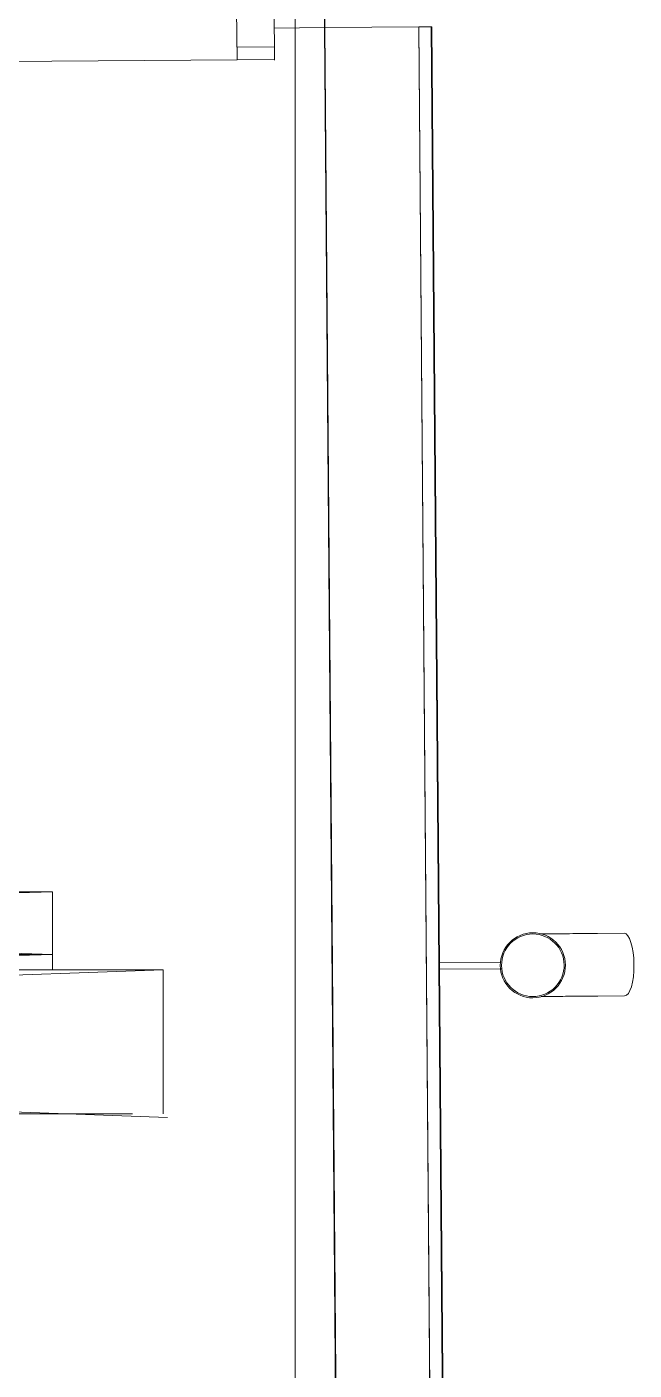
# Model space of a CAD drawing. Header units: millimetres. Extents: x -13069 to 207500, y -71366 to 56785.
# Drawn here: x 173898 to 174868, y 34273 to 36418 of the extents above; entities that cross this region are included whole.
import ezdxf

# ---------------------------------------------------------------- set-up
doc = ezdxf.new("R2010")
doc.units = ezdxf.units.MM
doc.layers.add('PDF _Подложка без мебели', color=7, linetype='Continuous')
doc.layers.add('PDF _Ригели', color=7, linetype='Continuous', true_color=0x959595)

msp = doc.modelspace()

# ---------------------------------------------------------------- linework, layer by layer
at = {"layer": 'PDF _Подложка без мебели', "lineweight": 18}
for points in [[(174326.622, -7031.659, -0.41419022), (174726.622, -7431.659, -0.4141845), (174326.622, -7831.659, -0.4141845), (173926.622, -7431.659, -0.41419022), (174326.622, -7031.659), (174326.622, 46201.342), (174326.622, -6109.058)], [(174758.122, 34920.242, 0.41120225), (174706.12, 34971.842, 0.4139491), (174654.124, 34919.342, 0.41231884), (174706.12, 34867.842, 0.41468467), (174758.122, 34920.242)], [(174656.12, 34919.442, 0.41260639), (174706.12, 34869.842, 0.4147457), (174756.12, 34920.242, 0.41121554), (174706.12, 34969.842, 0.4140015), (174656.12, 34919.442)]]:
    msp.add_lwpolyline(points, format="xyb", dxfattribs=at)
for points in [[(174426.823, 29793.542), (174427.623, 29698.541), (174357.621, 29697.943), (174356.822, 29792.941), (174426.823, 29793.542), (174400.724, 33027.442), (174400.724, 33028.442), (174373.32, 36416.943), (174359.52, 38111.842)], [(174360.319, 38111.842), (174374.021, 36416.943), (174401.42, 33028.442), (174571.421, 33029.742)], [(174293.022, 36446.243), (174293.724, 36366.242), (174293.022, 36446.243)], [(174373.32, 36416.943), (174293.321, 36416.242)], [(174551.225, 33053.642), (174524.021, 36418.142), (174374.021, 36416.943)], [(174559.324, 32053.642), (174577.525, 29794.741), (174558.622, 32138.642), (174558.622, 32139.642), (174578.624, 32139.842), (174571.421, 33029.742), (174544.023, 36418.243), (174524.021, 36418.142), (174524.021, 36417.143), (174551.42, 33029.643), (174558.622, 32139.642), (174408.622, 32138.442)], [(174233.525, 36385.742), (174293.522, 36386.242)], [(174293.724, 36365.241), (174293.724, 36366.242), (174233.72, 36365.742), (173863.725, 36362.742)], [(174233.72, 36365.742), (174293.724, 36366.242)], [(174718.724, 34969.943), (174720.024, 34969.943), (174722.624, 34969.943), (174725.523, 34969.943), (174728.624, 34969.943), (174731.919, 34970.042), (174735.423, 34970.042), (174739.024, 34970.042), (174742.924, 34970.143), (174747.02, 34970.143), (174751.225, 34970.143), (174755.619, 34970.242), (174760.124, 34970.242), (174764.823, 34970.242), (174769.725, 34970.342), (174774.62, 34970.342), (174779.82, 34970.442), (174785.02, 34970.442), (174790.324, 34970.442), (174795.823, 34970.542), (174801.322, 34970.542), (174807.023, 34970.642), (174809.324, 34970.642), (174851.823, 34970.942)], [(174655.223, 34924.342), (174557.023, 34923.641)], [(174557.121, 34913.642), (174655.32, 34914.343)], [(174852.623, 34870.942), (174810.124, 34870.642), (174804.521, 34870.642), (174798.924, 34870.542), (174793.425, 34870.542), (174788.023, 34870.442), (174782.719, 34870.442), (174777.623, 34870.342), (174772.52, 34870.342), (174767.619, 34870.342), (174762.919, 34870.242), (174758.219, 34870.242), (174753.819, 34870.143), (174749.522, 34870.143), (174745.42, 34870.143), (174741.423, 34870.042), (174737.724, 34870.042), (174734.123, 34870.042), (174730.723, 34870.042), (174727.623, 34869.943), (174724.62, 34869.943), (174721.922, 34869.943), (174719.523, 34869.943)]]:
    msp.add_lwpolyline(points, dxfattribs=at)
for points in [[(174233.72, 36365.742), (174233.024, 36445.742)], [(174572.325, 33029.843), (174544.92, 36418.243), (174543.919, 36418.243), (174571.324, 33029.742)]]:
    msp.add_lwpolyline(points, close=True, dxfattribs=at)
for points in [[(174851.855, 34970.84), (174860.356, 34970.909), (174867.436, 34948.669), (174867.66, 34920.966)], [(174654.124, 34919.342), (174654.124, 34919.541), (174654.124, 34919.642), (174654.124, 34919.842)], [(174656.12, 34919.442), (174656.12, 34919.541), (174656.12, 34919.642), (174656.12, 34919.842)], [(174756.12, 34920.242), (174756.12, 34920.042), (174756.12, 34919.943), (174756.12, 34919.842)], [(174758.122, 34920.242), (174758.122, 34920.042), (174758.122, 34919.943), (174758.122, 34919.842)], [(174867.66, 34920.966), (174867.883, 34893.367), (174861.164, 34870.912), (174852.664, 34870.844)]]:
    msp.add_open_spline(points, degree=3, dxfattribs=at)
at = {"layer": 'PDF _Ригели', "color": 7, "lineweight": 18}
msp.add_lwpolyline([(174326.622, -2015.058), (174326.622, 46201.342)], dxfattribs=at)
at = {"layer": 'PDF _Ригели', "lineweight": 18}
for points in [[(170959.22, 35037.142), (173939.219, 35037.142), (173939.219, 34937.142), (170860.52, 34937.142), (170860.52, 35037.142), (173939.219, 34937.142), (170959.22, 34937.142), (170959.22, 38604.942), (170859.22, 38604.942), (170859.22, 35243.942), (170959.22, 38604.942)], [(173939.219, 35037.142), (170860.52, 34947.442)], [(173099.223, 34912.643), (173939.219, 34937.142), (173939.219, 34912.643), (170860.52, 34912.643), (170860.52, 34937.142), (171614.219, 34912.643)], [(174066.819, 34682.643), (167666.819, 34682.643), (167666.819, 34912.643), (174115.824, 34912.643), (174115.824, 34682.643)], [(167666.819, 34912.643), (174122.52, 34676.843)], [(174115.824, 34912.643), (167666.819, 34682.643)]]:
    msp.add_lwpolyline(points, dxfattribs=at)

doc.saveas('drawing.dxf')
